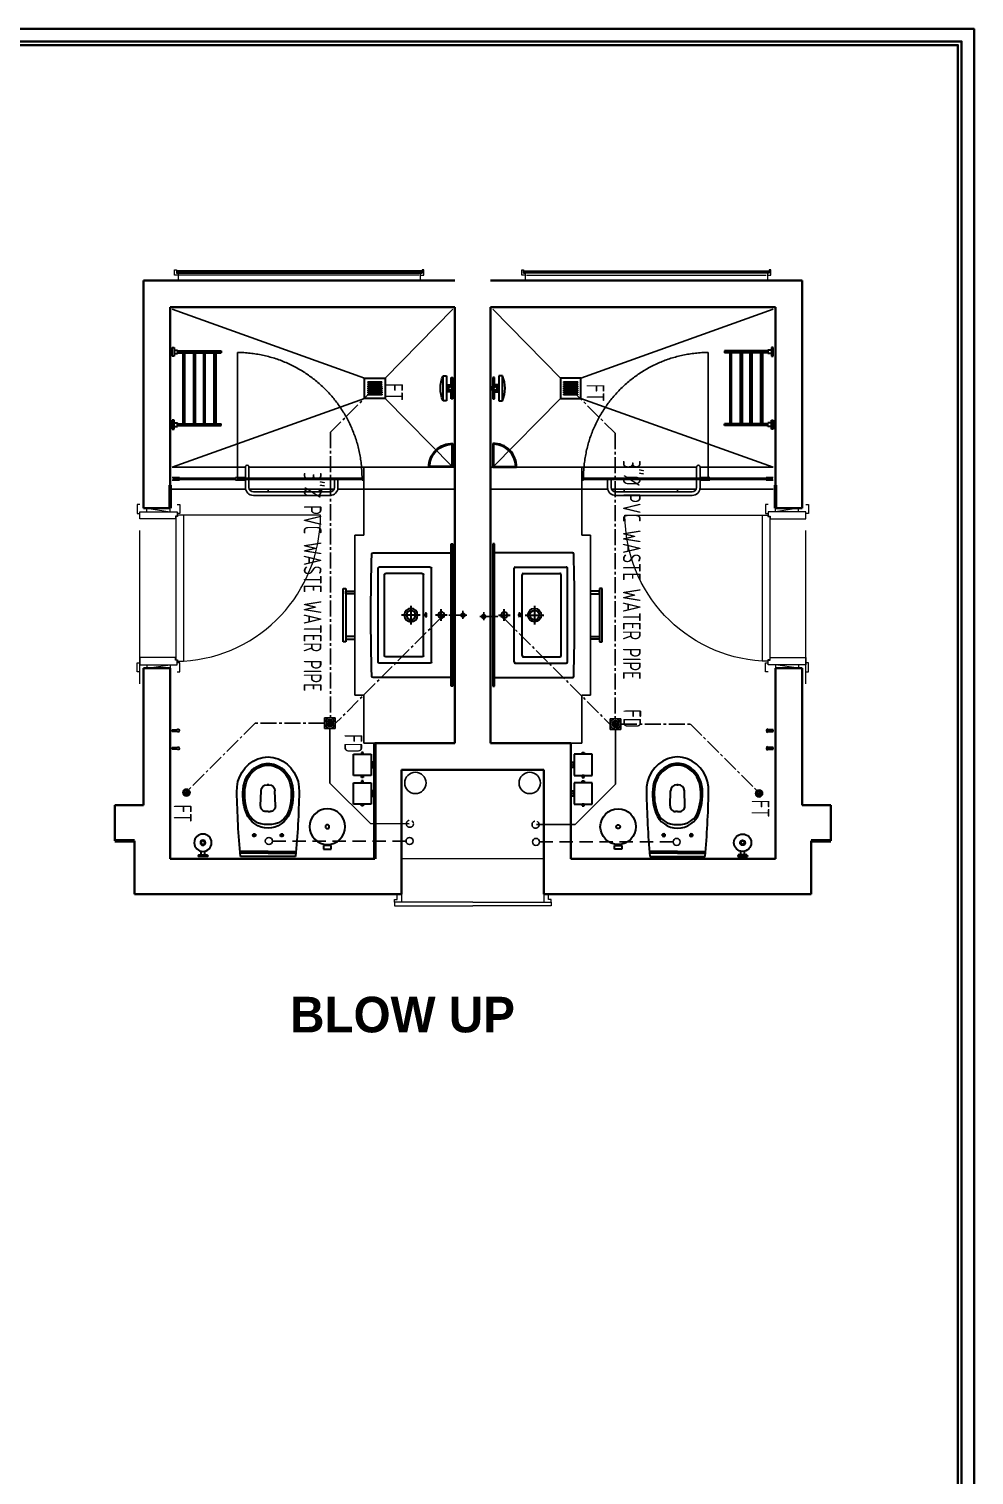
# Model space of a CAD drawing. Header units: millimetres. Extents: x 626118 to 667468, y 4481694 to 4492717.
# Drawn here: x 649883 to 651475, y 4490274 to 4492713 of the extents above; entities that cross this region are included whole.
import ezdxf

# ---------------------------------------------------------------- set-up
doc = ezdxf.new("R2010")
doc.units = ezdxf.units.MM
for name, pattern in [('CENTER2', [1.125, 0.75, -0.125, 0.125, -0.125]), ('DUZ', [500, 500]), ('HIDDEN', [0.375, 0.25, -0.125]), ('HIDDEN2', [0.1875, 0.125, -0.0625])]:
    doc.linetypes.add(name, pattern=pattern)
doc.layers.get('0').update_dxf_attribs({"color": 1, "linetype": 'DUZ'})
for name, color, linetype in [('0 MC MAHAL', 94, 'Continuous'), ('a_cam', 161, 'Continuous'), ('a_gorunus', 233, 'Continuous'), ('a_mobilya', 1, 'Continuous'), ('a_mobilya_tarama', 253, 'Continuous'), ('a_seramik', 241, 'Continuous'), ('a_seramik_tarama', 85, 'Continuous'), ('a_vitrifiye', 195, 'Continuous'), ('DR-SOIL PIPE', 6, 'HIDDEN'), ('DR-TEXT', 3, 'Continuous'), ('DR-WASTE PIPE', 5, 'CENTER2'), ('PLUM FIT', 7, 'Continuous'), ('TESİSAT', 57, 'Continuous')]:
    doc.layers.add(name, color=color, linetype=linetype)
for name, color, linetype, lineweight in [('DUV', 220, 'Continuous', 50), ('DUVAR', 7, 'Continuous', 35), ('FE_MOBTEF.2', 33, 'Continuous', 18), ('iç duvar', 7, 'Continuous', 50), ('KAPEN', 151, 'Continuous', 9), ('sabt_tef', 181, 'Continuous', 30)]:
    doc.layers.add(name, color=color, linetype=linetype, lineweight=lineweight)
doc.styles.add('din.shx', font='din.shx', dxfattribs={"width": 0.7})

# ---------------------------------------------------------------- blocks, each defined once
blk = doc.blocks.new('new block')
at = {"layer": 'KAPEN'}
for p, q in [((105202.0528, 48261.8596), (105202.0198, 48261.8596)), ((105202.0528, 48261.8526), (105202.0528, 48261.8596)), ((105202.0628, 48261.8526), (105202.0528, 48261.8526)), ((105202.0628, 48261.0466), (105202.0628, 48261.8526)), ((105201.2498, 48261.0396), (105202.0528, 48261.0396)), ((105202.0528, 48261.0466), (105202.0628, 48261.0466)), ((105202.0528, 48261.0396), (105202.0528, 48261.0466))]:
    blk.add_line(p, q, dxfattribs=at)
for points in [[(105202.0548, 48261.9196), (105202.0398, 48261.9196), (105202.0398, 48261.8696), (105202.0548, 48261.8696)], [(105202.2248, 48261.8796), (105202.2248, 48261.8996), (105202.0948, 48261.8796), (105202.0948, 48261.8996)], [(105202.2648, 48261.9196), (105202.2798, 48261.9196), (105202.2798, 48261.8696), (105202.2648, 48261.8696)], [(105202.0198, 48261.0396), (105202.0198, 48261.8596)], [(105202.0548, 48260.9796), (105202.0398, 48260.9796), (105202.0398, 48261.0296), (105202.0548, 48261.0296)], [(105202.2248, 48261.0196), (105202.2248, 48260.9996), (105202.0948, 48261.0196), (105202.0948, 48260.9996)], [(105202.2648, 48260.9796), (105202.2798, 48260.9796), (105202.2798, 48261.0296), (105202.2648, 48261.0296)]]:
    blk.add_lwpolyline(points, dxfattribs=at)
for points in [[(105202.0548, 48261.8796), (105202.0548, 48261.8546), (105202.0648, 48261.8546), (105202.0648, 48261.8396), (105202.2648, 48261.8396), (105202.2648, 48261.8796)], [(105202.0548, 48261.0196), (105202.0548, 48261.0446), (105202.0648, 48261.0446), (105202.0648, 48261.0596), (105202.2648, 48261.0596), (105202.2648, 48261.0196)]]:
    blk.add_lwpolyline(points, close=True, dxfattribs=at)
blk.add_arc((105202.0715, 48261.0396), 0.8216, 93.60232, 180, dxfattribs=at)
blk = doc.blocks.new('rgtkjıtdkfgölv')
at = {"layer": 'FE_MOBTEF.2'}
for p, q in [((104445.9079, 48877.9319), (104445.8879, 48877.9319)), ((104445.8879, 48877.9319), (104445.8879, 48877.9019)), ((104445.8879, 48877.9019), (104445.8979, 48877.9019)), ((104445.8979, 48877.9139), (104445.8979, 48877.9219)), ((104445.8979, 48877.9219), (104447.2779, 48877.9219)), ((104445.8979, 48877.9219), (104445.9079, 48877.9219)), ((104445.8979, 48877.9019), (104445.8979, 48877.9219)), ((104445.8979, 48877.9079), (104445.8979, 48877.9139)), ((104445.8979, 48877.9139), (104447.2779, 48877.9139)), ((104447.2779, 48877.9139), (104445.8979, 48877.9139)), ((104447.2779, 48877.9079), (104445.8979, 48877.9079)), ((104445.9076, 48877.9319), (104445.9076, 48877.9619)), ((104445.9079, 48877.9219), (104445.9079, 48877.9319)), ((104447.2612, 48877.9319), (104445.9143, 48877.9319)), ((104447.2679, 48877.9319), (104447.2679, 48877.9619)), ((104447.2679, 48877.9319), (104447.2879, 48877.9319)), ((104447.2679, 48877.9219), (104447.2679, 48877.9319)), ((104447.2779, 48877.9219), (104447.2679, 48877.9219)), ((104447.2779, 48877.9019), (104447.2779, 48877.9219)), ((104447.2779, 48877.9219), (104447.2779, 48877.9139)), ((104447.2779, 48877.9139), (104447.2779, 48877.9079)), ((104447.2879, 48877.9019), (104447.2779, 48877.9019)), ((104447.2879, 48877.9319), (104447.2879, 48877.9019))]:
    blk.add_line(p, q, dxfattribs=at)
blk = doc.blocks.new('urejjnjf')
at = {"layer": 'sabt_tef'}
for p, q in [((104450.0661, 49042.3043), (104449.7561, 49042.3043)), ((104449.9111, 49042.2843), (104449.7561, 49042.2843)), ((104449.9111, 49042.2763), (104449.7561, 49042.2763)), ((104449.9111, 49042.2843), (104450.0661, 49042.2843)), ((104449.9111, 49042.2763), (104450.0661, 49042.2763)), ((104449.8462, 49042.1843), (104449.8216, 49042.1843)), ((104449.8336, 49042.1951), (104449.8336, 49042.1843)), ((104449.8336, 49042.1734), (104449.8336, 49042.1843)), ((104449.976, 49042.1843), (104450.0006, 49042.1843)), ((104449.9886, 49042.1951), (104449.9886, 49042.1843)), ((104449.9886, 49042.1734), (104449.9886, 49042.1843)), ((104449.8695, 49042.0199), (104449.872, 49041.9351)), ((104449.9111, 49042.0508), (104449.8995, 49042.0508)), ((104449.9111, 49042.0508), (104449.9227, 49042.0508)), ((104449.9527, 49042.0199), (104449.9501, 49041.9351)), ((104449.9111, 49041.9011), (104449.907, 49041.9011)), ((104449.907, 49041.9011), (104449.9111, 49041.9011)), ((104449.9152, 49041.9011), (104449.9111, 49041.9011)), ((104449.9111, 49041.9011), (104449.9152, 49041.9011))]:
    blk.add_line(p, q, dxfattribs=at)
for centre, major_axis, start_param, end_param in [((104454.7356, 49041.8516), (3.5355, 3.5355), 2.265542, 2.338186), ((104445.0866, 49041.8516), (-3.5355, 3.5355), 3.944999, 4.017643), ((104449.8336, 49042.1843), (-0.0053, 0.0053), 3.926991, 7.068583), ((104449.8336, 49042.1843), (0.0053, 0.0053), 2.356194, 5.497787), ((104449.9886, 49042.1843), (-0.0053, 0.0053), 3.926991, 7.068583), ((104449.9886, 49042.1843), (0.0053, 0.0053), 2.356194, 5.497787), ((104449.9111, 49042.0143), (0.0919, 0.0919), 0.785398, 1.997007), ((104449.9002, 49042.0148), (-0.0778, 0.0778), -0.884575, 0.555132), ((104449.9111, 49042.0143), (-0.0919, 0.0919), 4.286178, 5.497787), ((104449.922, 49042.0148), (0.0778, 0.0778), 5.728053, 7.16776), ((104450.0702, 49041.9545), (0.2121, 0.2121), 1.997007, 2.51551), ((104450.0702, 49041.9545), (0.2051, 0.2051), 2.057267, 2.51551), ((104449.8995, 49042.0208), (0.0212, 0.0212), 0.785398, 2.385987), ((104449.9227, 49042.0208), (-0.0212, 0.0212), 3.897198, 5.497787), ((104449.7519, 49041.9545), (0.2051, 0.2051), 5.338472, 5.796715), ((104449.7519, 49041.9545), (0.2121, 0.2121), 5.338472, 5.856974), ((104449.9261, 49041.9313), (-0.1344, 0.1344), 0.731068, 1.971798), ((104449.907, 49041.9361), (-0.0247, 0.0247), 0.815191, 2.356194), ((104449.9152, 49041.9361), (0.0247, 0.0247), 3.926991, 5.467994), ((104449.8961, 49041.9313), (0.1344, 0.1344), 4.311388, 5.552117), ((104449.9261, 49041.9313), (0.1089, 0.1089), 2.51551, 3.542594), ((104449.9261, 49041.9313), (-0.1018, 0.1018), 0.944713, 1.971798), ((104449.8961, 49041.9313), (-0.1018, 0.1018), 2.740591, 3.767676), ((104449.8961, 49041.9313), (-0.1089, 0.1089), 2.740591, 3.767676), ((104449.9111, 49041.8943), (0.1061, 0.1061), 3.542594, 3.926991), ((104449.9111, 49041.8943), (0.0806, 0.0806), 3.542594, 3.926991), ((104449.9111, 49041.8943), (0.0735, 0.0735), 3.542594, 3.926991), ((104449.9111, 49041.8943), (-0.0735, 0.0735), 2.356194, 2.740591), ((104449.9111, 49041.8943), (-0.0806, 0.0806), 2.356194, 2.740591), ((104449.9111, 49041.8943), (-0.1061, 0.1061), 2.356194, 2.740591)]:
    blk.add_ellipse(centre, major_axis=major_axis, ratio=1, start_param=start_param, end_param=end_param, dxfattribs=at)
blk = doc.blocks.new('sj4rıekfsdöşlçdoeköd')
blk.add_line((104449.3382, 48901.752), (104449.3382, 48901.767))
at = {"layer": 'a_cam'}
for p, q in [((104448.3202, 48901.1255), (104448.3202, 48901.1175)), ((104448.6682, 48901.1255), (104448.3202, 48901.1255)), ((104448.3202, 48901.1175), (104448.6682, 48901.1175)), ((104448.6682, 48901.1175), (104448.6682, 48901.1255)), ((104448.6862, 48901.1255), (104448.6862, 48901.1175)), ((104449.3782, 48901.1255), (104448.6862, 48901.1255)), ((104448.6862, 48901.1175), (104449.3782, 48901.1175)), ((104449.3782, 48901.1175), (104449.3782, 48901.1255))]:
    blk.add_line(p, q, dxfattribs=at)
at = {"layer": 'a_gorunus'}
for p, q in [((104448.7245, 48901.18), (104448.3122, 48901.18)), ((104449.2209, 48901.18), (104448.7455, 48901.18)), ((104449.3882, 48901.18), (104449.242, 48901.18)), ((104448.7232, 48901.056), (104448.3122, 48901.056)), ((104449.3882, 48901.056), (104448.7432, 48901.056))]:
    blk.add_line(p, q, dxfattribs=at)
at = {"layer": 'a_mobilya'}
for p, q in [((104448.7232, 48901.1255), (104448.7232, 48901.1695)), ((104448.7432, 48901.1695), (104448.7432, 48901.1255)), ((104448.7682, 48901.2145), (104449.1982, 48901.2145)), ((104449.1982, 48901.1945), (104448.7682, 48901.1945)), ((104449.2232, 48901.1255), (104449.2232, 48901.1695)), ((104449.2432, 48901.1695), (104449.2432, 48901.1255)), ((104448.7232, 48901.0545), (104448.7232, 48901.1175)), ((104448.7432, 48901.1175), (104448.7432, 48901.0545))]:
    blk.add_line(p, q, dxfattribs=at)
for centre, major_axis, start_param, end_param in [((104448.7682, 48901.1695), (0.0318, 0.0318), 0.785398, 2.356194), ((104448.7682, 48901.1695), (0.0177, 0.0177), 0.785398, 2.356194), ((104449.1982, 48901.1695), (-0.0318, 0.0318), 3.926991, 5.497787), ((104449.1982, 48901.1695), (-0.0177, 0.0177), 3.926991, 5.497787), ((104448.7332, 48901.0545), (0.00707, 0.00707), 2.356194, 5.497787)]:
    blk.add_ellipse(centre, major_axis=major_axis, ratio=1, start_param=start_param, end_param=end_param, dxfattribs=at)
at = {"layer": 'a_mobilya_tarama', "linetype": 'HIDDEN2', "ltscale": 200}
for p, q in [((104449.3927, 48900.6695), (104448.3122, 48901.056)), ((104449.5077, 48900.6695), (104449.8882, 48901.056)), ((104449.4102, 48900.6263), (104449.4102, 48900.6213)), ((104449.4902, 48900.6263), (104449.4102, 48900.6263)), ((104449.4102, 48900.6213), (104449.4902, 48900.6213)), ((104449.4102, 48900.6031), (104449.4102, 48900.5981)), ((104449.4902, 48900.6031), (104449.4102, 48900.6031)), ((104449.4102, 48900.5981), (104449.4902, 48900.5981)), ((104449.4102, 48900.5917), (104449.4102, 48900.5867)), ((104449.4902, 48900.5917), (104449.4102, 48900.5917)), ((104449.4102, 48900.5867), (104449.4902, 48900.5867)), ((104449.4102, 48900.5803), (104449.4102, 48900.5753)), ((104449.4902, 48900.5803), (104449.4102, 48900.5803)), ((104449.4102, 48900.5753), (104449.4902, 48900.5753)), ((104449.4106, 48900.6496), (104449.4106, 48900.6446)), ((104449.4906, 48900.6496), (104449.4106, 48900.6496)), ((104449.4106, 48900.6446), (104449.4906, 48900.6446)), ((104449.4106, 48900.638), (104449.4106, 48900.633)), ((104449.4906, 48900.638), (104449.4106, 48900.638)), ((104449.4106, 48900.633), (104449.4906, 48900.633)), ((104449.4106, 48900.6148), (104449.4106, 48900.6098)), ((104449.4906, 48900.6148), (104449.4106, 48900.6148)), ((104449.4106, 48900.6098), (104449.4906, 48900.6098)), ((104449.4902, 48900.6213), (104449.4902, 48900.6263)), ((104449.4902, 48900.5981), (104449.4902, 48900.6031)), ((104449.4902, 48900.5867), (104449.4902, 48900.5917)), ((104449.4902, 48900.5753), (104449.4902, 48900.5803)), ((104449.4906, 48900.6446), (104449.4906, 48900.6496)), ((104449.4906, 48900.633), (104449.4906, 48900.638)), ((104449.4906, 48900.6098), (104449.4906, 48900.6148)), ((104449.3927, 48900.5545), (104448.3122, 48900.168)), ((104449.5077, 48900.5545), (104449.8882, 48900.168))]:
    blk.add_line(p, q, dxfattribs=at)
at = {"layer": 'a_seramik'}
for p, q in [((104449.3882, 48902.606), (104449.3882, 48902.337)), ((104449.4502, 48902.606), (104449.3882, 48902.606)), ((104449.3382, 48902.337), (104449.3382, 48901.437)), ((104449.3882, 48902.337), (104449.3382, 48902.337)), ((104449.3382, 48901.437), (104449.3882, 48901.437)), ((104449.3882, 48901.437), (104449.3882, 48901.18)), ((104449.3882, 48901.18), (104449.9002, 48901.18)), ((104449.3882, 48901.056), (104449.3882, 48901.18)), ((104449.9002, 48901.056), (104449.3882, 48901.056))]:
    blk.add_line(p, q, dxfattribs=at)
at = {"layer": 'a_seramik_tarama'}
for p, q in [((104448.8502, 48901.18), (104448.8502, 48901.1945)), ((104449.1502, 48901.18), (104449.1502, 48901.1945))]:
    blk.add_line(p, q, dxfattribs=at)
at = {"layer": 'a_vitrifiye'}
for p, q in [((104449.8882, 48901.487), (104449.8882, 48902.287)), ((104448.3522, 48901.129), (104448.3122, 48901.129)), ((104448.3122, 48901.114), (104448.3522, 48901.114)), ((104448.3152, 48901.126), (104448.3522, 48901.126)), ((104448.3522, 48901.117), (104448.3152, 48901.117)), ((104448.3522, 48901.126), (104448.3522, 48901.129)), ((104448.3522, 48901.114), (104448.3522, 48901.117)), ((104448.6682, 48901.129), (104448.6782, 48901.129)), ((104448.6682, 48901.114), (104448.6682, 48901.129)), ((104448.6782, 48901.114), (104448.6682, 48901.114)), ((104448.6782, 48901.129), (104448.6782, 48901.114)), ((104448.6782, 48901.114), (104448.7182, 48901.114)), ((104448.6812, 48901.117), (104448.6812, 48901.126)), ((104448.6812, 48901.126), (104448.7182, 48901.126)), ((104448.7182, 48901.117), (104448.6812, 48901.117)), ((104449.3782, 48901.129), (104449.3782, 48901.114)), ((104449.3782, 48901.129), (104449.3782, 48901.114)), ((104449.3882, 48901.129), (104449.3782, 48901.129)), ((104449.3782, 48901.114), (104449.3882, 48901.114)), ((104449.3882, 48901.129), (104449.3882, 48901.114)), ((104449.3882, 48901.114), (104449.3882, 48901.129))]:
    blk.add_line(p, q, dxfattribs=at)
at = {"layer": 'a_vitrifiye', "linetype": 'HIDDEN', "ltscale": 10}
for p, q in [((104448.6782, 48901.129), (104448.6782, 48900.4105)), ((104448.7182, 48901.129), (104448.6782, 48901.129))]:
    blk.add_line(p, q, dxfattribs=at)
at = {"layer": 'a_vitrifiye', "linetype": 'HIDDEN'}
for p, q in [((104448.7182, 48901.129), (104448.7182, 48901.126)), ((104448.7182, 48901.114), (104448.7182, 48901.117))]:
    blk.add_line(p, q, dxfattribs=at)
at = {"layer": 'a_vitrifiye', "linetype": 'HIDDEN', "ltscale": 10}
blk.add_ellipse((104448.6722, 48901.1165), major_axis=(-0.4992, 0.4992), ratio=1, start_param=2.364699, end_param=3.928437, dxfattribs=at)
at = {"layer": 'sabt_tef'}
for p, q in [((104448.4572, 48903.238), (104448.4572, 48903.244)), ((104448.5119, 48903.244), (104448.4572, 48903.244)), ((104448.5119, 48903.238), (104448.4572, 48903.238)), ((104448.4601, 48903.2339), (104448.4601, 48903.238)), ((104448.4601, 48903.2339), (104448.5091, 48903.2339)), ((104448.4746, 48903.2319), (104448.4746, 48903.2141)), ((104448.4946, 48903.2319), (104448.4946, 48903.2141)), ((104448.5091, 48903.2339), (104448.5091, 48903.238)), ((104448.5119, 48903.238), (104448.5119, 48903.244)), ((104449.1624, 48903.2021), (104449.2049, 48903.2021)), ((104449.1624, 48903.1813), (104449.1624, 48903.2021)), ((104449.2049, 48903.1813), (104449.1624, 48903.1813)), ((104449.2049, 48903.2021), (104449.2049, 48903.1813)), ((104449.4302, 48902.949), (104449.3302, 48902.949)), ((104449.3302, 48902.949), (104449.3302, 48902.829)), ((104449.3752, 48902.959), (104449.3752, 48902.949)), ((104449.3852, 48902.959), (104449.3752, 48902.959)), ((104449.3752, 48902.949), (104449.3852, 48902.949)), ((104449.3852, 48902.949), (104449.3852, 48902.959)), ((104449.4302, 48902.829), (104449.4302, 48902.949)), ((104449.4302, 48902.8915), (104449.4352, 48902.8915)), ((104449.4352, 48902.8865), (104449.4302, 48902.8865)), ((104449.4352, 48902.904), (104449.4452, 48902.904)), ((104449.4352, 48902.874), (104449.4352, 48902.904)), ((104449.4352, 48902.8915), (104449.4352, 48902.8865)), ((104449.4452, 48902.874), (104449.4352, 48902.874)), ((104449.4452, 48902.904), (104449.4452, 48902.874)), ((104449.3302, 48902.829), (104449.4302, 48902.829)), ((104449.4302, 48902.789), (104449.3302, 48902.789)), ((104449.3302, 48902.789), (104449.3302, 48902.669)), ((104449.3752, 48902.829), (104449.3852, 48902.829)), ((104449.3752, 48902.819), (104449.3752, 48902.829)), ((104449.3852, 48902.819), (104449.3752, 48902.819)), ((104449.3752, 48902.799), (104449.3752, 48902.789)), ((104449.3852, 48902.799), (104449.3752, 48902.799)), ((104449.3752, 48902.789), (104449.3852, 48902.789)), ((104449.3852, 48902.829), (104449.3852, 48902.819)), ((104449.3852, 48902.789), (104449.3852, 48902.799)), ((104449.4302, 48902.669), (104449.4302, 48902.789)), ((104449.4302, 48902.7315), (104449.4352, 48902.7315)), ((104449.4352, 48902.7265), (104449.4302, 48902.7265)), ((104449.4352, 48902.744), (104449.4452, 48902.744)), ((104449.4352, 48902.714), (104449.4352, 48902.744)), ((104449.4352, 48902.7315), (104449.4352, 48902.7265)), ((104449.4452, 48902.714), (104449.4352, 48902.714)), ((104449.4452, 48902.744), (104449.4452, 48902.714)), ((104448.3122, 48902.641), (104448.3122, 48902.631)), ((104448.3422, 48902.641), (104448.3122, 48902.641)), ((104448.3122, 48902.631), (104448.3422, 48902.631)), ((104448.3422, 48902.641), (104448.3422, 48902.645)), ((104448.3422, 48902.627), (104448.3422, 48902.631)), ((104449.3302, 48902.669), (104449.4302, 48902.669)), ((104449.3752, 48902.669), (104449.3852, 48902.669)), ((104449.3752, 48902.659), (104449.3752, 48902.669)), ((104449.3852, 48902.659), (104449.3752, 48902.659)), ((104449.3852, 48902.669), (104449.3852, 48902.659)), ((104448.3122, 48902.541), (104448.3122, 48902.531)), ((104448.3422, 48902.541), (104448.3122, 48902.541)), ((104448.3122, 48902.531), (104448.3422, 48902.531)), ((104448.3422, 48902.541), (104448.3422, 48902.545)), ((104448.3422, 48902.527), (104448.3422, 48902.531)), ((104449.8782, 48902.287), (104449.8782, 48901.487)), ((104449.8882, 48902.287), (104449.8782, 48902.287)), ((104449.8812, 48902.237), (104449.4402, 48902.237)), ((104449.8882, 48901.544), (104449.8882, 48902.23)), ((104449.4682, 48902.15), (104449.4682, 48901.624)), ((104449.7612, 48902.157), (104449.4752, 48902.157)), ((104449.7162, 48902.121), (104449.5112, 48902.121)), ((104449.7682, 48902.15), (104449.7682, 48901.624)), ((104449.2732, 48902.037), (104449.2732, 48901.737)), ((104449.2882, 48902.037), (104449.2732, 48902.037)), ((104449.2882, 48901.737), (104449.2882, 48902.037)), ((104449.5042, 48902.114), (104449.5042, 48901.66)), ((104449.7232, 48902.114), (104449.7232, 48901.66)), ((104449.2882, 48902.007), (104449.2882, 48902.022)), ((104449.2882, 48902.022), (104449.3382, 48902.022)), ((104449.3382, 48902.007), (104449.2882, 48902.007)), ((104449.7057, 48901.887), (104449.6007, 48901.887)), ((104449.6532, 48901.8345), (104449.6532, 48901.9395)), ((104449.8558, 48901.887), (104449.7906, 48901.887)), ((104449.8232, 48901.9196), (104449.8232, 48901.8544)), ((104449.2732, 48901.737), (104449.2882, 48901.737)), ((104449.2882, 48901.767), (104449.2882, 48901.752)), ((104449.3382, 48901.767), (104449.2882, 48901.767)), ((104449.2882, 48901.752), (104449.3382, 48901.752)), ((104449.7162, 48901.653), (104449.5112, 48901.653)), ((104449.7612, 48901.617), (104449.4752, 48901.617)), ((104449.4402, 48901.537), (104449.8812, 48901.537)), ((104449.8782, 48901.487), (104449.8882, 48901.487)), ((104449.8882, 48901.056), (104449.7542, 48901.056)), ((104449.8832, 48901.051), (104449.7591, 48901.051)), ((104449.8832, 48900.9269), (104449.8832, 48901.051)), ((104449.8882, 48900.922), (104449.8882, 48901.056)), ((104448.3122, 48900.792), (104448.3122, 48900.842)), ((104448.3122, 48900.842), (104448.3222, 48900.842)), ((104448.3222, 48900.842), (104448.3222, 48900.792)), ((104448.3222, 48900.827), (104448.3422, 48900.827)), ((104448.3422, 48900.827), (104448.3422, 48900.807)), ((104448.3422, 48900.822), (104448.5872, 48900.822)), ((104448.5872, 48900.822), (104448.5872, 48900.812)), ((104448.3222, 48900.792), (104448.3122, 48900.792)), ((104448.3222, 48900.807), (104448.3422, 48900.807)), ((104448.3422, 48900.812), (104448.5872, 48900.812)), ((104448.3722, 48900.812), (104448.3822, 48900.812)), ((104448.3722, 48900.412), (104448.3722, 48900.812)), ((104448.3822, 48900.812), (104448.3822, 48900.412)), ((104448.4322, 48900.812), (104448.4422, 48900.812)), ((104448.4322, 48900.412), (104448.4322, 48900.812)), ((104448.4422, 48900.812), (104448.4422, 48900.412)), ((104448.4872, 48900.812), (104448.4972, 48900.812)), ((104448.4872, 48900.412), (104448.4872, 48900.812)), ((104448.4972, 48900.812), (104448.4972, 48900.412)), ((104448.5572, 48900.812), (104448.5472, 48900.812)), ((104448.5472, 48900.812), (104448.5472, 48900.412)), ((104448.5572, 48900.412), (104448.5572, 48900.812)), ((104449.3927, 48900.6695), (104449.3927, 48900.5545)), ((104449.5077, 48900.6695), (104449.3927, 48900.6695)), ((104449.5077, 48900.5545), (104449.5077, 48900.6695)), ((104449.8532, 48900.682), (104449.8332, 48900.682)), ((104449.8332, 48900.682), (104449.8332, 48900.542)), ((104449.8532, 48900.682), (104449.8332, 48900.682)), ((104449.8532, 48900.617), (104449.8532, 48900.682)), ((104449.8532, 48900.542), (104449.8532, 48900.682)), ((104449.8782, 48900.672), (104449.8782, 48900.624)), ((104449.8882, 48900.672), (104449.8782, 48900.672)), ((104449.8882, 48900.552), (104449.8882, 48900.672)), ((104449.8646, 48900.617), (104449.8532, 48900.617)), ((104449.8646, 48900.617), (104449.8532, 48900.617)), ((104449.8532, 48900.542), (104449.8532, 48900.607)), ((104449.8532, 48900.607), (104449.8646, 48900.607)), ((104449.8532, 48900.607), (104449.8646, 48900.607)), ((104449.8582, 48900.632), (104449.8582, 48900.617)), ((104449.8782, 48900.632), (104449.8582, 48900.632)), ((104449.8582, 48900.607), (104449.8582, 48900.592)), ((104449.8582, 48900.592), (104449.8782, 48900.592)), ((104449.8882, 48900.624), (104449.8632, 48900.624)), ((104449.8632, 48900.624), (104449.8632, 48900.622)), ((104449.8632, 48900.622), (104449.8632, 48900.624)), ((104449.8632, 48900.624), (104449.8882, 48900.624)), ((104449.8632, 48900.622), (104449.8732, 48900.622)), ((104449.8832, 48900.622), (104449.8632, 48900.622)), ((104449.8732, 48900.602), (104449.8632, 48900.602)), ((104449.8632, 48900.602), (104449.8632, 48900.6)), ((104449.8632, 48900.6), (104449.8632, 48900.602)), ((104449.8632, 48900.602), (104449.8832, 48900.602)), ((104449.8632, 48900.6), (104449.8882, 48900.6)), ((104449.8882, 48900.6), (104449.8632, 48900.6)), ((104449.8782, 48900.624), (104449.8782, 48900.632)), ((104449.8782, 48900.592), (104449.8782, 48900.6)), ((104449.8782, 48900.6), (104449.8782, 48900.552)), ((104449.8832, 48900.602), (104449.8832, 48900.622)), ((104449.8882, 48900.6), (104449.8882, 48900.624)), ((104449.8882, 48900.624), (104449.8882, 48900.6)), ((104449.3927, 48900.5545), (104449.5077, 48900.5545)), ((104449.8332, 48900.542), (104449.8532, 48900.542)), ((104449.8332, 48900.542), (104449.8532, 48900.542)), ((104449.8782, 48900.552), (104449.8882, 48900.552)), ((104448.3122, 48900.432), (104448.3122, 48900.382)), ((104448.3222, 48900.432), (104448.3122, 48900.432)), ((104448.3222, 48900.382), (104448.3222, 48900.432)), ((104448.3222, 48900.417), (104448.3422, 48900.417)), ((104448.3422, 48900.397), (104448.3422, 48900.417)), ((104448.3422, 48900.412), (104448.5872, 48900.412)), ((104448.3822, 48900.412), (104448.3722, 48900.412)), ((104448.4422, 48900.412), (104448.4322, 48900.412)), ((104448.4972, 48900.412), (104448.4872, 48900.412)), ((104448.5472, 48900.412), (104448.5572, 48900.412)), ((104448.5872, 48900.402), (104448.5872, 48900.412)), ((104448.3122, 48900.382), (104448.3222, 48900.382)), ((104448.3222, 48900.397), (104448.3422, 48900.397)), ((104448.3422, 48900.402), (104448.5872, 48900.402))]:
    blk.add_line(p, q, dxfattribs=at)
for centre, major_axis, ratio, start_param, end_param in [((104448.4846, 48903.1662), (0.0346, 0.0346), 1, 0.785398, 7.068583), ((104448.4846, 48903.1662), (0.0099, 0.0099), 1, 0.785398, 7.068583), ((104448.4846, 48903.1662), (-0.00707, 0.00707), 1, -0.785398, 5.497787), ((104449.1836, 48903.0762), (-0.0708, 0.0708), 1, -0.785398, 5.497787), ((104449.1836, 48903.0762), (0.00765, 0.00765), 1, 0.785398, 7.068583), ((104448.3422, 48902.636), (0.00636, 0.00636), 1, 3.926991, 7.068583), ((104448.3422, 48902.536), (0.00636, 0.00636), 1, 3.926991, 7.068583), ((104461.1928, 48901.887), (8.3188, 8.3188), 1, 2.327015, 2.385374), ((104449.4402, 48902.23), (-0.00495, 0.00495), 1, -0.785398, 0.751244), ((104449.8812, 48902.23), (-0.00495, 0.00495), 1, 3.926991, 5.497787), ((104449.4752, 48902.15), (-0.00495, 0.00495), 1, -0.785398, 0.785398), ((104449.5112, 48902.114), (-0.00495, 0.00495), 1, -0.785398, 0.785398), ((104449.7162, 48902.114), (-0.00495, 0.00495), 1, 3.926991, 5.497787), ((104449.7612, 48902.15), (-0.00495, 0.00495), 1, 3.926991, 5.497787), ((104449.6532, 48901.887), (0.0265, 0.0265), 1, 3.926991, 10.210176), ((104449.6532, 48901.887), (0.0184, 0.0184), 1, 3.926991, 10.210176), ((104449.7372, 48901.887), (0, 0.0123), 0.321168, 0, 6.283185), ((104449.8232, 48901.887), (0.0124, 0.0124), 1, 3.926991, 10.210176), ((104449.5112, 48901.66), (0.00495, 0.00495), 1, 2.356194, 3.926991), ((104449.7162, 48901.66), (0.00495, 0.00495), 1, 3.926991, 5.497787), ((104449.4752, 48901.624), (0.00495, 0.00495), 1, 2.356194, 3.926991), ((104449.7612, 48901.624), (0.00495, 0.00495), 1, 3.926991, 5.497787), ((104449.4402, 48901.544), (-0.00495, 0.00495), 1, 0.819553, 2.356194), ((104449.8812, 48901.544), (0.00495, 0.00495), 1, 3.926991, 5.497787), ((104449.8838, 48901.0516), (-0.0917, 0.0917), 1, 0.751374, 2.390218), ((104449.8838, 48901.0516), (-0.0882, 0.0882), 1, 0.790124, 2.351469), ((104449.9891, 48900.612), (0.1208, 0.1208), 1, 1.934008, 2.778381), ((104449.9891, 48900.612), (0.1208, 0.1208), 1, 1.934008, 2.778381), ((104449.8732, 48900.612), (0.00707, 0.00707), 1, 0.785398, 7.068583), ((104449.8732, 48900.612), (-0.00707, 0.00707), 1, -0.785398, 0.261799), ((104449.8732, 48900.612), (0.00707, 0.00707), 1, 2.879793, 3.926991)]:
    blk.add_ellipse(centre, major_axis=major_axis, ratio=ratio, start_param=start_param, end_param=end_param, dxfattribs=at)
at = {"layer": '0 MC MAHAL'}
blk.add_blockref('urejjnjf', (-1.0609, -139.0602), dxfattribs=at)
blk = doc.blocks.new('FD')
at = {"layer": 'PLUM FIT'}
h = blk.add_hatch(dxfattribs=at)
h.set_pattern_fill('NET', color=56, scale=7.714286, angle=90, style=0)
h.set_pattern_definition([(90, (7609.1601, 24196.6292), (0.964285714, -1e-13), []), (360, (7609.1601, 24196.6292), (-1e-13, -0.964285714), [])])
h.paths.add_polyline_path([(-1.93, 0, 1), (1.93, 0, 1)])
at = {"layer": 'PLUM FIT', "color": 1}
for p, q in [((-2.89, 2.89), (2.89, 2.89)), ((-2.89, 2.89), (-2.89, -2.89)), ((2.89, 2.89), (2.89, -2.89)), ((-2.89, -2.89), (2.89, -2.89))]:
    blk.add_line(p, q, dxfattribs=at)
for radius in [2.89, 1.93]:
    blk.add_circle((0, 0), radius, dxfattribs=at)
blk = doc.blocks.new('A$C08e6b166')
at = {"layer": 'PLUM FIT'}
h = blk.add_hatch(dxfattribs=at)
h.set_pattern_fill('NET', color=56, scale=8, angle=180.02732, style=0)
h.set_pattern_definition([(180.0273206, (-24864.2387, 8035.8805), (-0.000476835, 0.999999887), []), (90.0273206, (-24864.2387, 8035.8805), (0.999999887, 0.000476835), [])])
h.paths.add_polyline_path([(232.32, 154.87, 1), (232.32, 158.87, 1)])
h = blk.add_hatch(dxfattribs=at)
h.set_pattern_fill('NET', color=56, scale=8, angle=180.02732, style=0)
h.set_pattern_definition([(180.0273206, (-25091.6204, 7930.2092), (-0.000476835, 0.999999887), []), (90.0273206, (-25091.6204, 7930.2092), (0.999999887, 0.000476835), [])])
h.paths.add_polyline_path([(4.94, 49.19, 1), (4.94, 53.19, 1)])
at = {"layer": 'DR-SOIL PIPE', "ltscale": 30}
blk.add_line((259.55, 33.56, 0), (259.55, 108.57, 0), dxfattribs=at)
at = {"layer": 'DR-SOIL PIPE', "linetype": 'Continuous', "ltscale": 20}
for centre in [(259.55, 110.57, 0), (259.55, 31.56, 0)]:
    blk.add_circle(centre, 2, dxfattribs=at)
at = {"layer": 'DR-WASTE PIPE', "ltscale": 12}
for p, q in [((193.32, 118.29, 0), (230.82, 155.79, 0)), ((193.32, 79.26, 0), (193.32, 118.29, 0)), ((4.87, 51.02, 0), (29.82, 75.97, 0)), ((29.82, 75.97, 0), (190.28, 75.97, 0)), ((132.85, 12.6, 0), (193.32, 73.08, 0)), ((132.85, 1.1, 0), (132.85, 12.6, 0))]:
    blk.add_line(p, q, dxfattribs=at)
at = {"layer": 'DR-WASTE PIPE', "linetype": 'Continuous', "ltscale": 12}
for p, q in [((196.32, 76.26, 0), (227.07, 76.26, 0)), ((249.8, 53.54, 0), (227.07, 76.26, 0)), ((249.8, 53.54, 0), (249.81, 31.85, 0))]:
    blk.add_line(p, q, dxfattribs=at)
at = {"layer": 'DR-WASTE PIPE', "color": 1, "linetype": 'CENTER2'}
for p, q in [((130.49, 2.24, 0), (134.97, 2.24, 0)), ((132.85, 4.47, 0), (132.84, 0, 0))]:
    blk.add_line(p, q, dxfattribs=at)
at = {"layer": 'DR-WASTE PIPE', "ltscale": 12}
blk.add_circle((249.86, 31.35, 0), 2, dxfattribs=at)
at = {"layer": 'DR-WASTE PIPE', "color": 1, "linetype": 'Continuous'}
blk.add_circle((132.85, 2.24, 0), 1.14, dxfattribs=at)
at = {"layer": 'PLUM FIT', "color": 1}
for centre in [(232.32, 156.87, 0), (4.94, 51.19)]:
    blk.add_circle(centre, 2, dxfattribs=at)
at = {"layer": 'DR-WASTE PIPE', "xscale": 1.037037037312984, "yscale": 1.037037037312984, "zscale": 1.037037037312984, "rotation": 90.02732063688403}
blk.add_blockref('FD', (193.32, 76.26, 0), dxfattribs=at)
at = {"layer": 'DR-TEXT', "char_height": 10, "width": 48.765, "attachment_point": 1, "rotation": 0.02732, "style": 'din.shx'}
for s, insert in [('FT', (235.77, 162.69, 11.08)), ('FD', (184.98, 90.62, 11.08)), ('FT', (2.14, 69.97, 11.08))]:
    blk.add_mtext(s, dxfattribs=dict(at, insert=insert))
at = {"layer": 'DR-TEXT', "insert": (168.34, 80.33), "char_height": 10, "width": 168.3389, "attachment_point": 9, "style": 'din.shx'}
blk.add_mtext('3"%%C PVC WASTE WATER PIPE ', dxfattribs=at)
blk = doc.blocks.new('A$Ce8a2d78a')
at = {"layer": 'PLUM FIT'}
h = blk.add_hatch(dxfattribs=at)
h.set_pattern_fill('NET', color=56, scale=8, angle=180.02732, style=0)
h.set_pattern_definition([(180.0273206, (-25093.763, 8008.5444), (-0.000476835, 0.999999887), []), (90.0273206, (-25093.763, 8008.5444), (0.999999887, 0.000476835), [])])
h.paths.add_polyline_path([(2.8, 114.82, -1), (2.8, 110.82, -1)])
h = blk.add_hatch(dxfattribs=at)
h.set_pattern_fill('NET', color=56, scale=8, angle=180.02732, style=0)
h.set_pattern_definition([(180.0273206, (-24866.3813, 8114.2158), (-0.000476835, 0.999999887), []), (90.0273206, (-24866.3813, 8114.2158), (0.999999887, 0.000476835), [])])
h.paths.add_polyline_path([(230.18, 9.15, -1), (230.18, 5.15, -1)])
at = {"layer": 'DR-SOIL PIPE', "ltscale": 30}
blk.add_line((257.41, 130.46, 0), (257.41, 55.45, 0), dxfattribs=at)
at = {"layer": 'DR-SOIL PIPE', "linetype": 'Continuous', "ltscale": 20}
for centre in [(257.41, 132.46, 0), (257.41, 53.45, 0)]:
    blk.add_circle(centre, 2, dxfattribs=at)
at = {"layer": 'DR-WASTE PIPE', "color": 1, "linetype": 'CENTER2'}
for p, q in [((130.47, 160.18, 0), (130.47, 164.66, 0)), ((128.11, 162.42, 0), (132.59, 162.42, 0))]:
    blk.add_line(p, q, dxfattribs=at)
at = {"layer": 'DR-WASTE PIPE', "ltscale": 12}
for p, q in [((130.47, 163.55, 0), (130.47, 152.05, 0)), ((130.7, 151.41), (191.18, 90.94)), ((2.73, 113), (27.68, 88.05)), ((27.68, 88.05, 0), (188.14, 88.05, 0)), ((191.18, 84.75, 0), (191.18, 45.72, 0)), ((191.18, 45.72), (228.68, 8.22))]:
    blk.add_line(p, q, dxfattribs=at)
at = {"layer": 'DR-WASTE PIPE', "linetype": 'Continuous', "ltscale": 12}
for p, q in [((247.65, 110.48), (247.67, 132.16)), ((247.65, 110.48), (224.93, 87.75)), ((194.18, 87.75, 0), (224.93, 87.75, 0))]:
    blk.add_line(p, q, dxfattribs=at)
at = {"layer": 'DR-WASTE PIPE', "color": 1, "linetype": 'Continuous'}
blk.add_circle((130.47, 162.42, 0), 1.14, dxfattribs=at)
at = {"layer": 'DR-WASTE PIPE', "ltscale": 12}
blk.add_circle((247.72, 132.66, 0), 2, dxfattribs=at)
at = {"layer": 'PLUM FIT', "color": 1}
for centre in [(2.8, 112.82, 0), (230.18, 7.15, 0)]:
    blk.add_circle(centre, 2, dxfattribs=at)
at = {"layer": 'DR-WASTE PIPE', "xscale": -1.037037037312984, "yscale": 1.037037037312984, "zscale": 1.037037037312984, "rotation": 89.97267936311599}
blk.add_blockref('FD', (191.18, 87.75, 0), dxfattribs=at)
at = {"layer": 'DR-TEXT', "char_height": 10, "width": 48.765, "attachment_point": 1, "rotation": 0.02732, "style": 'din.shx'}
for s, insert in [('FT', (0, 128.7, 11.08)), ('FD', (197.3, 105.85, 11.08)), ('FT', (236.89, 10, 11.08))]:
    blk.add_mtext(s, dxfattribs=dict(at, insert=insert))
at = {"layer": 'DR-TEXT', "insert": (173.43, 72.99, 0), "char_height": 10, "width": 168.3389, "attachment_point": 9, "style": 'din.shx'}
blk.add_mtext('3"%%C PVC WASTE WATER PIPE ', dxfattribs=at)

msp = doc.modelspace()

# ---------------------------------------------------------------- linework, layer by layer
at = {"layer": 'DUV'}
for p, q in [((650120.63, 4491943.61), (650120.63, 4491904.61)), ((651140.63, 4491943.61), (651140.63, 4491904.61)), ((650465.63, 4491508.61), (650465.63, 4491313.61)), ((650027.3, 4491343.61), (650060.63, 4491343.61)), ((651233.96, 4491343.61), (651200.63, 4491343.61))]:
    msp.add_line(p, q, dxfattribs=at)
at = {"layer": 'DUVAR'}
for p, q in [((650075.63, 4492288.61), (650600.63, 4492288.61)), ((650075.63, 4492288.61), (650075.63, 4491904.61)), ((651185.63, 4492288.61), (650660.63, 4492288.61)), ((651185.63, 4492288.61), (651185.63, 4491904.61)), ((650120.63, 4492243.61), (650600.63, 4492243.61)), ((650120.63, 4492243.61), (650120.63, 4491904.61)), ((650600.63, 4492243.61), (650600.63, 4491508.61)), ((650660.63, 4492243.61), (650660.63, 4491508.61)), ((651140.63, 4492243.61), (650660.63, 4492243.61)), ((651140.63, 4492243.61), (651140.63, 4491904.61)), ((650120.63, 4491904.61), (650075.63, 4491904.61)), ((651140.63, 4491904.61), (651185.63, 4491904.61)), ((650075.63, 4491634.61), (650075.63, 4491403.61)), ((650075.63, 4491634.61), (650120.63, 4491634.61)), ((650120.63, 4491634.61), (650120.63, 4491313.61)), ((651140.63, 4491634.61), (651140.63, 4491313.61)), ((651185.63, 4491634.61), (651140.63, 4491634.61)), ((651185.63, 4491634.61), (651185.63, 4491403.61)), ((650600.63, 4491508.61), (650465.63, 4491508.61)), ((650465.63, 4491508.61), (650465.63, 4491313.61)), ((650660.63, 4491508.61), (650795.63, 4491508.61)), ((650795.63, 4491508.61), (650795.63, 4491313.61)), ((650510.63, 4491463.61), (650750.63, 4491463.61)), ((650510.63, 4491463.61), (650510.63, 4491253.61)), ((650750.63, 4491463.61), (650750.63, 4491253.61)), ((650027.3, 4491403.61), (650075.63, 4491403.61)), ((650027.3, 4491403.61), (650027.3, 4491343.61)), ((651233.96, 4491403.61), (651185.63, 4491403.61)), ((651233.96, 4491403.61), (651233.96, 4491343.61)), ((650060.63, 4491343.61), (650027.3, 4491343.61)), ((650060.63, 4491343.61), (650060.63, 4491253.61)), ((651200.63, 4491343.61), (651200.63, 4491253.61)), ((651200.63, 4491343.61), (651233.96, 4491343.61)), ((650465.63, 4491313.61), (650120.63, 4491313.61)), ((650795.63, 4491313.61), (651140.63, 4491313.61)), ((650510.63, 4491253.61), (650060.63, 4491253.61)), ((650750.63, 4491253.61), (651200.63, 4491253.61))]:
    msp.add_line(p, q, dxfattribs=at)
for points in [[(644275.31, 4492712.69), (651475.31, 4492712.69), (651475.31, 4487912.69), (644275.31, 4487912.69)], [(644296.31, 4492691.69), (651454.31, 4492691.69), (651454.31, 4487933.69), (644296.31, 4487933.69)], [(644302.61, 4492685.39), (651448.01, 4492685.39), (651448.01, 4487939.99), (644302.61, 4487939.99)]]:
    msp.add_lwpolyline(points, close=True, dxfattribs=at)
at = {"layer": 'iç duvar', "color": 7, "lineweight": 18}
msp.add_line((651475.31, 4492712.69), (651475.31, 4487912.69), dxfattribs=at)
at = {"layer": 'KAPEN'}
for p, q in [((650069.63, 4491608.39), (650069.63, 4491867)), ((651191.63, 4491608.39), (651191.63, 4491867)), ((650750.63, 4491313.61), (650510.63, 4491313.61))]:
    msp.add_line(p, q, dxfattribs=at)
for points in [[(650510.63, 4491240.11), (650498.63, 4491240.11), (650498.63, 4491244.61), (650503.13, 4491244.61), (650503.13, 4491253.61), (650510.63, 4491253.61), (650510.63, 4491240.11)], [(650510.63, 4491240.11), (650498.63, 4491240.11), (650498.63, 4491244.61), (650503.13, 4491244.61), (650503.13, 4491253.61), (650510.63, 4491253.61), (650510.63, 4491240.11)], [(650750.63, 4491240.11), (650762.63, 4491240.11), (650762.63, 4491244.61), (650758.13, 4491244.61), (650758.13, 4491253.61), (650750.63, 4491253.61), (650750.63, 4491240.11)]]:
    msp.add_lwpolyline(points, close=True, dxfattribs=at)
for points in [[(650630.63, 4491240.11), (650498.63, 4491240.11), (650498.63, 4491234.11), (650630.63, 4491234.11)], [(650630.63, 4491240.11), (650762.63, 4491240.11), (650762.63, 4491234.11), (650630.63, 4491234.11)]]:
    msp.add_lwpolyline(points, dxfattribs=at)
at = {"layer": 'TESİSAT', "color": 8}
for centre in [(650533.92, 4491441.33), (650726.72, 4491441.33)]:
    msp.add_circle(centre, 18, dxfattribs=at)

# ---------------------------------------------------------------- block references
at = {"yscale": 300, "zscale": 300, "rotation": 180}
for p, xscale in [((32210749.08, 18970204.48), 300), ((-30909487.82, 18970204.48), -300)]:
    msp.add_blockref('new block', p, dxfattribs=dict(at, xscale=xscale))
at = {"layer": '0 MC MAHAL', "yscale": 300, "zscale": 300, "rotation": 180}
for name, p, xscale in [('rgtkjıtdkfgölv', (-30683638.19, 19155677.18), -300), ('rgtkjıtdkfgölv', (31984899.45, 19155677.18), 300), ('sj4rıekfsdöşlçdoeköd', (-30684369.43, 19162290.41), -300), ('sj4rıekfsdöşlçdoeköd', (31985630.7, 19162290.41), 300)]:
    msp.add_blockref(name, p, dxfattribs=dict(at, xscale=xscale))
at = {"layer": 'iç duvar', "color": 1, "linetype": 'Continuous', "lineweight": 5, "xscale": 3, "yscale": 3, "zscale": 3, "rotation": 270}
for name, p in [('A$Ce8a2d78a', (650126.77, 4492115.65)), ('A$C08e6b166', (650642.45, 4492120.58, -0.01))]:
    msp.add_blockref(name, p, dxfattribs=at)

# ---------------------------------------------------------------- texts
at = {"insert": (650322.84, 4491080.78), "char_height": 60, "attachment_point": 1}
msp.add_mtext_dynamic_manual_height_columns('{\\fCentury Gothic|b1|i0|c0|p34;\\C7;BLOW UP}', width=710.4957, gutter_width=12.5, heights=[0], dxfattribs=at)

doc.saveas('drawing.dxf')
